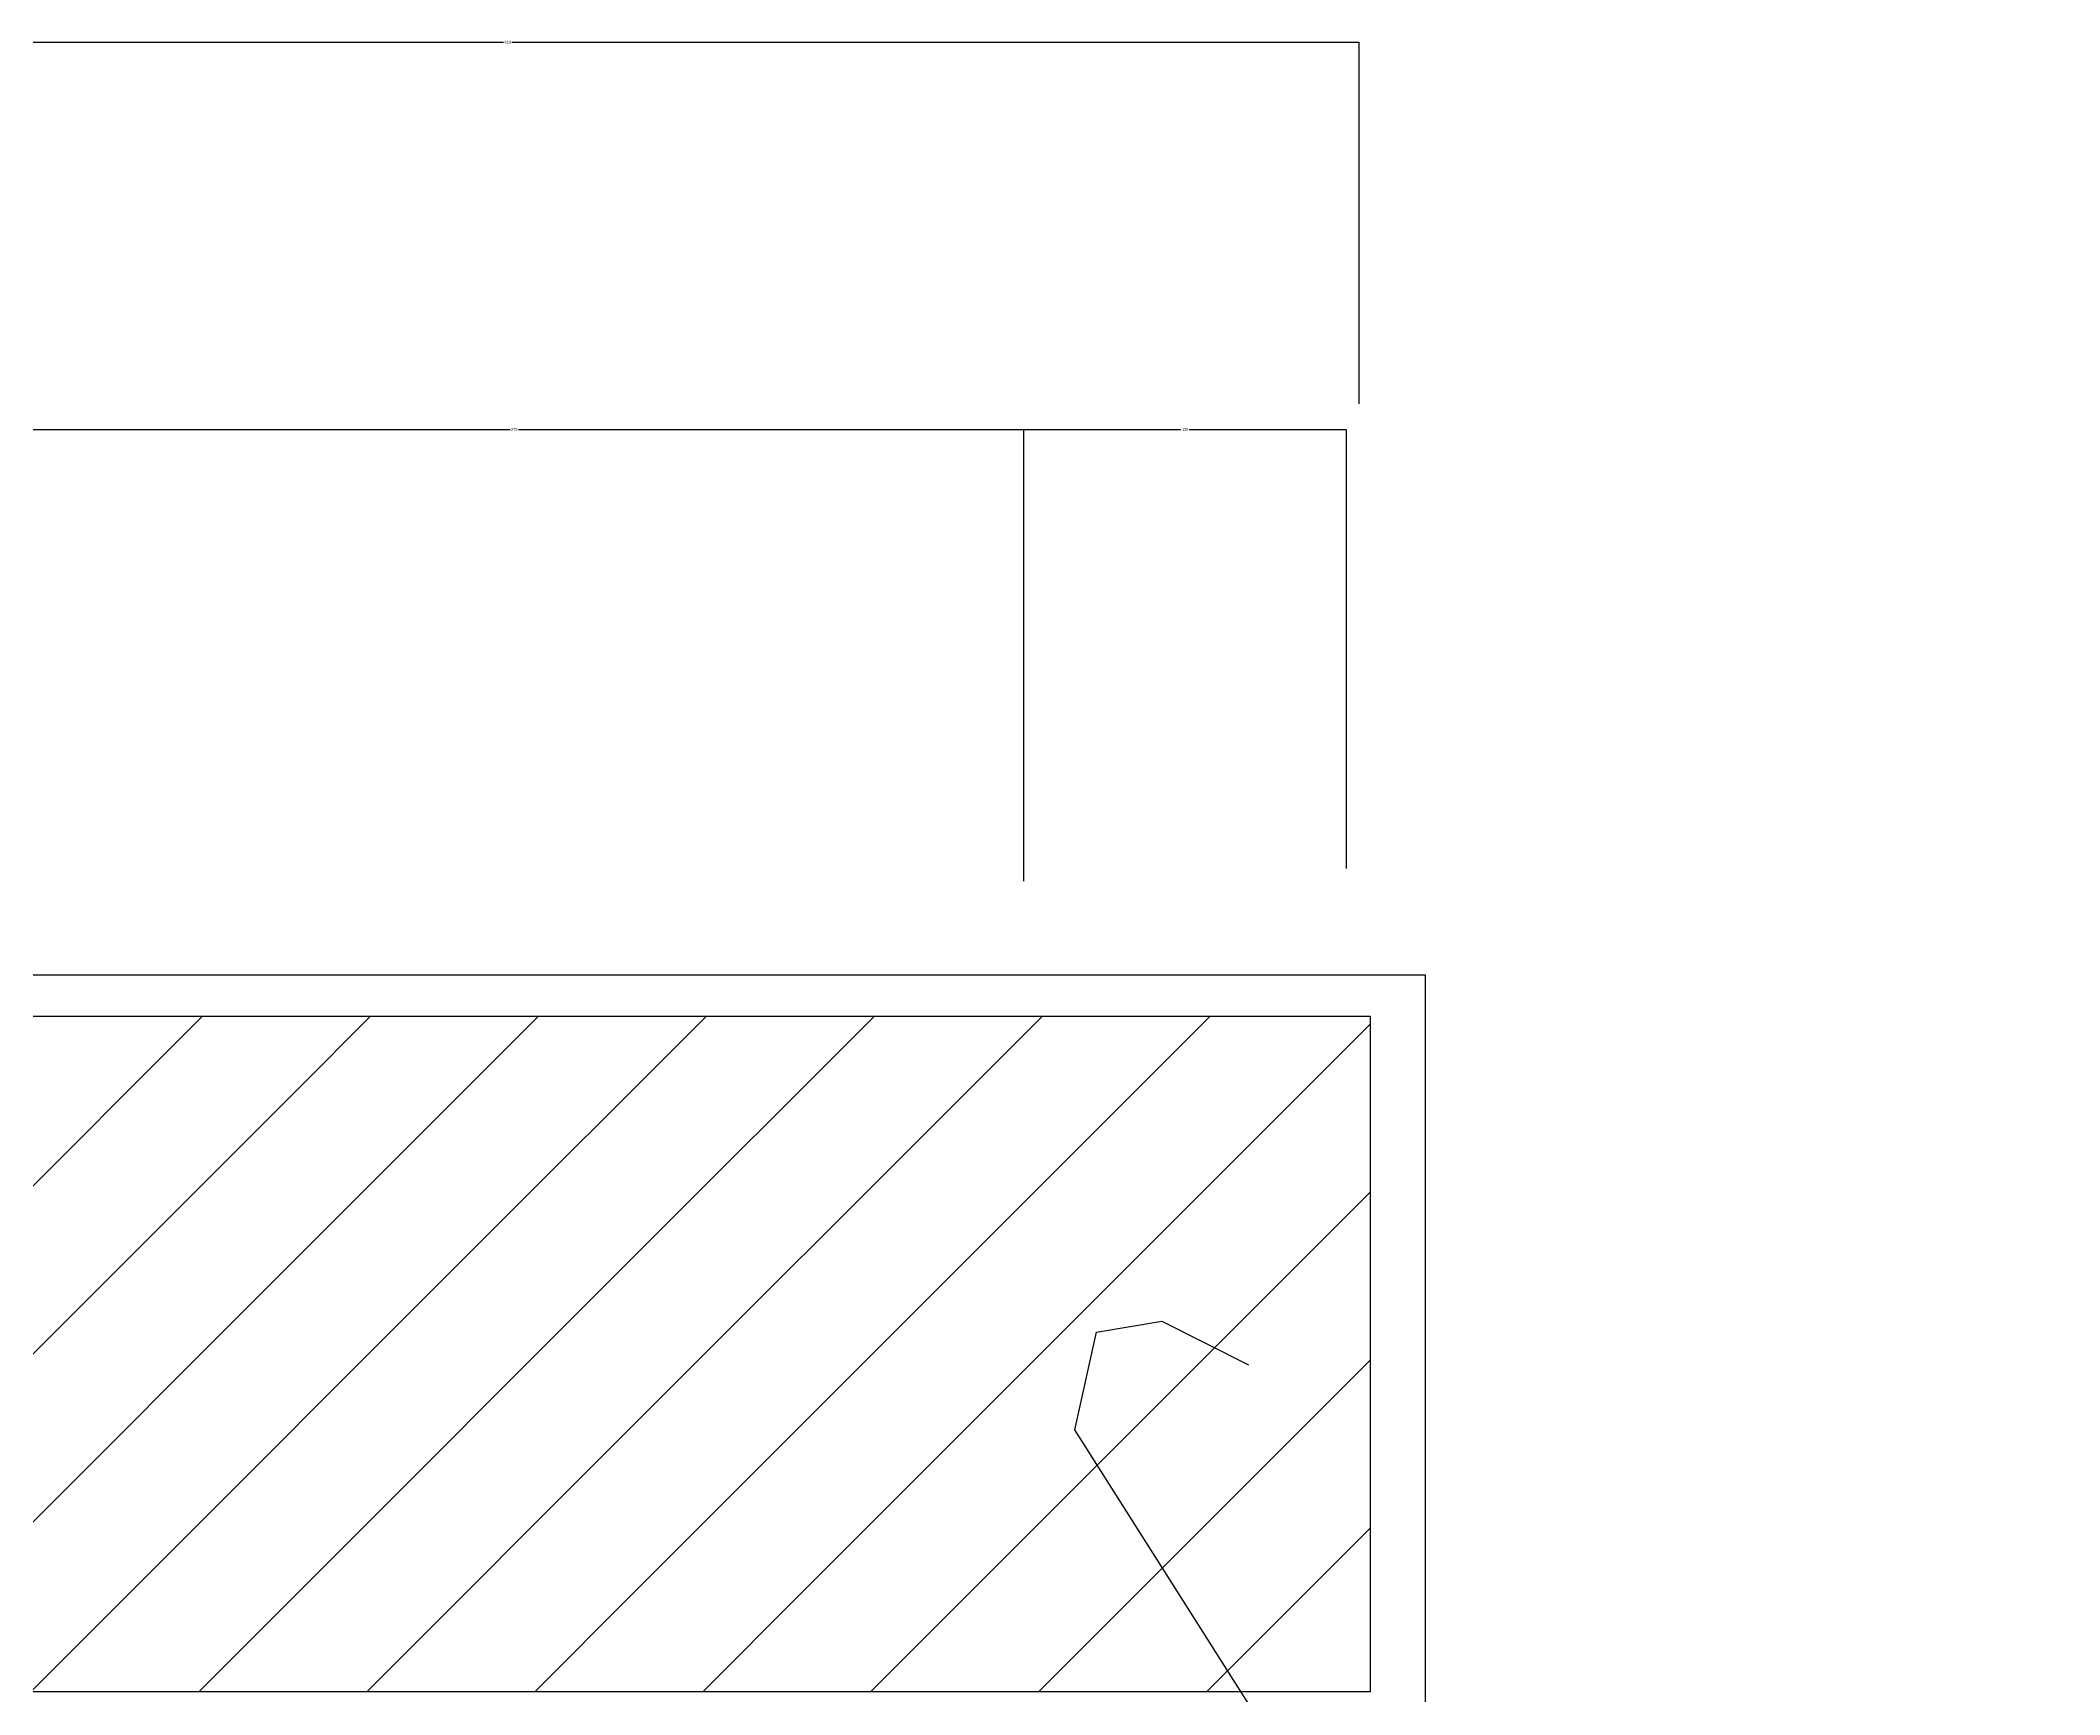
# Model space of a CAD drawing. Header units: metres. Extents: x 6930 to 10272, y 19098 to 20968.
# Drawn here: x 9491 to 10212, y 20377 to 20968 of the extents above; entities that cross this region are included whole.
import ezdxf

# ---------------------------------------------------------------- set-up
doc = ezdxf.new("R2010")
doc.units = ezdxf.units.M
doc.layers.add('PUB_DIM', color=3, linetype='Continuous')
doc.dimstyles.get("Standard").update_dxf_attribs({"dimtxt": 2.5, "dimasz": 2.5, "dimexe": 1.25, "dimexo": 0.625, "dimtad": 1, "dimcen": 2.5, "dimazin": 3, "dimtfac": 1, "dimtmove": 0, "dimatfit": 3})

# ---------------------------------------------------------------- blocks, each defined once
blk = doc.blocks.new('*D9')
for p, q in [((9477.83, 20672.07), (9477.83, 20828.88)), ((9478.08, 20828.88), (9658.395, 20828.88)), ((9661.395, 20828.88), (9841.71, 20828.88)), ((9841.96, 20667.46), (9841.96, 20828.88))]:
    blk.add_line(p, q)
at = {"layer": 'Defpoints'}
for p in [(9477.83, 20828.88), (9477.83, 20672.07), (9841.96, 20667.46)]:
    blk.add_point(p, dxfattribs=at)
at = {"layer": 'PUB_DIM', "insert": (9659.895, 20828.88), "char_height": 1, "attachment_point": 5}
blk.add_mtext('370', dxfattribs=at)
blk = doc.blocks.new('*D10')
for p, q in [((9353.37, 20833.43), (9353.37, 20967.19)), ((9353.62, 20967.19), (9656.09, 20967.19)), ((9659.09, 20967.19), (9961.56, 20967.19)), ((9961.81, 20838.04), (9961.81, 20967.19))]:
    blk.add_line(p, q)
at = {"layer": 'Defpoints'}
for p in [(9353.37, 20967.19), (9961.81, 20838.04), (9353.37, 20833.43)]:
    blk.add_point(p, dxfattribs=at)
at = {"layer": 'PUB_DIM', "insert": (9657.59, 20967.19), "char_height": 1, "attachment_point": 5}
blk.add_mtext('610', dxfattribs=at)
blk = doc.blocks.new('*D16')
for p, q in [((9841.96, 20667.46), (9841.96, 20828.88)), ((9842.21, 20828.88), (9898.08, 20828.88)), ((9901.08, 20828.88), (9956.95, 20828.88)), ((9957.2, 20672.07), (9957.2, 20828.88))]:
    blk.add_line(p, q)
at = {"layer": 'Defpoints'}
for p in [(9841.96, 20828.88), (9957.2, 20672.07), (9841.96, 20667.46)]:
    blk.add_point(p, dxfattribs=at)
at = {"layer": 'PUB_DIM', "insert": (9899.58, 20828.88), "char_height": 1, "attachment_point": 5}
blk.add_mtext('120', dxfattribs=at)

msp = doc.modelspace()

# ---------------------------------------------------------------- linework, layer by layer
for p, q in [((8975.28, 20634.07), (9985.36, 20634.07)), ((9985.36, 20634.07), (9985.36, 20358.23)), ((9462.9, 20533.6), (9548.59, 20619.3)), ((9582.9, 20533.6), (9668.59, 20619.3)), ((9582.9, 20593.6), (9608.59, 20619.3)), ((9642.9, 20533.6), (9728.59, 20619.3)), ((9702.9, 20533.6), (9788.59, 20619.3)), ((9822.9, 20593.6), (9848.59, 20619.3)), ((9822.9, 20533.6), (9908.59, 20619.3)), ((9882.9, 20533.6), (9965.65, 20616.36)), ((9462.9, 20473.6), (9582.9, 20593.6)), ((9582.9, 20593.6), (9582.9, 20593.6)), ((9702.9, 20473.6), (9822.9, 20593.6)), ((9822.9, 20593.6), (9822.9, 20593.6)), ((9942.9, 20533.6), (9965.65, 20556.36)), ((9462.9, 20413.6), (9582.9, 20533.6)), ((9522.9, 20413.6), (9642.9, 20533.6)), ((9582.9, 20413.6), (9702.9, 20533.6)), ((9582.9, 20533.6), (9582.9, 20533.6)), ((9642.9, 20533.6), (9642.9, 20533.6)), ((9702.9, 20413.6), (9822.9, 20533.6)), ((9702.9, 20533.6), (9702.9, 20533.6)), ((9762.9, 20413.6), (9882.9, 20533.6)), ((9822.9, 20413.6), (9942.9, 20533.6)), ((9822.9, 20533.6), (9822.9, 20533.6)), ((9882.9, 20533.6), (9882.9, 20533.6)), ((9942.9, 20533.6), (9942.9, 20533.6)), ((9942.9, 20473.6), (9965.65, 20496.36)), ((9607.23, 20377.93), (9702.9, 20473.6)), ((9702.9, 20473.6), (9702.9, 20473.6)), ((9847.23, 20377.93), (9942.9, 20473.6)), ((9942.9, 20473.6), (9942.9, 20473.6)), ((9942.9, 20413.6), (9965.65, 20436.36)), ((9487.23, 20377.93), (9522.9, 20413.6)), ((9522.9, 20413.6), (9522.9, 20413.6)), ((9547.23, 20377.93), (9582.9, 20413.6)), ((9582.9, 20413.6), (9582.9, 20413.6)), ((9667.23, 20377.93), (9702.9, 20413.6)), ((9702.9, 20413.6), (9702.9, 20413.6)), ((9727.23, 20377.93), (9762.9, 20413.6)), ((9762.9, 20413.6), (9762.9, 20413.6)), ((9787.23, 20377.93), (9822.9, 20413.6)), ((9822.9, 20413.6), (9822.9, 20413.6)), ((9907.23, 20377.93), (9942.9, 20413.6)), ((9942.9, 20413.6), (9942.9, 20413.6))]:
    msp.add_line(p, q)
for points in [[(8980.2, 20619.3), (9965.65, 20619.3), (9965.65, 20377.93), (9477.86, 20377.93), (9477.86, 19816.4), (9847.4, 19816.4), (9847.4, 19934.62), (9965.65, 19934.62), (9965.65, 19693.25), (10212.01, 19693.25)], [(9933.87, 20355.25), (9860.21, 20471.52), (9867.96, 20506.4), (9891.22, 20510.27), (9922.24, 20494.77)]]:
    msp.add_lwpolyline(points)

# ---------------------------------------------------------------- dimensions: what is measured, and where the dimension line sits
at = {"layer": 'PUB_DIM'}
for base, p1, p2, text, picture, middle in [((9353.37, 20967.19), (9353.37, 20833.43), (9961.81, 20838.04), '610', '*D10', (9657.59, 20967.19)), ((9477.83, 20828.88), (9477.83, 20672.07), (9841.96, 20667.46), '370', '*D9', (9659.895, 20828.88)), ((9841.96, 20828.88), (9841.96, 20667.46), (9957.2, 20672.07), '120', '*D16', (9899.58, 20828.88))]:
    dim = msp.add_linear_dim(base=base, p1=p1, p2=p2, text=text, dimstyle='Standard', dxfattribs=at)
    dim.commit()
    dim.dimension.update_dxf_attribs({"geometry": picture, "text_midpoint": middle})

doc.saveas('drawing.dxf')
